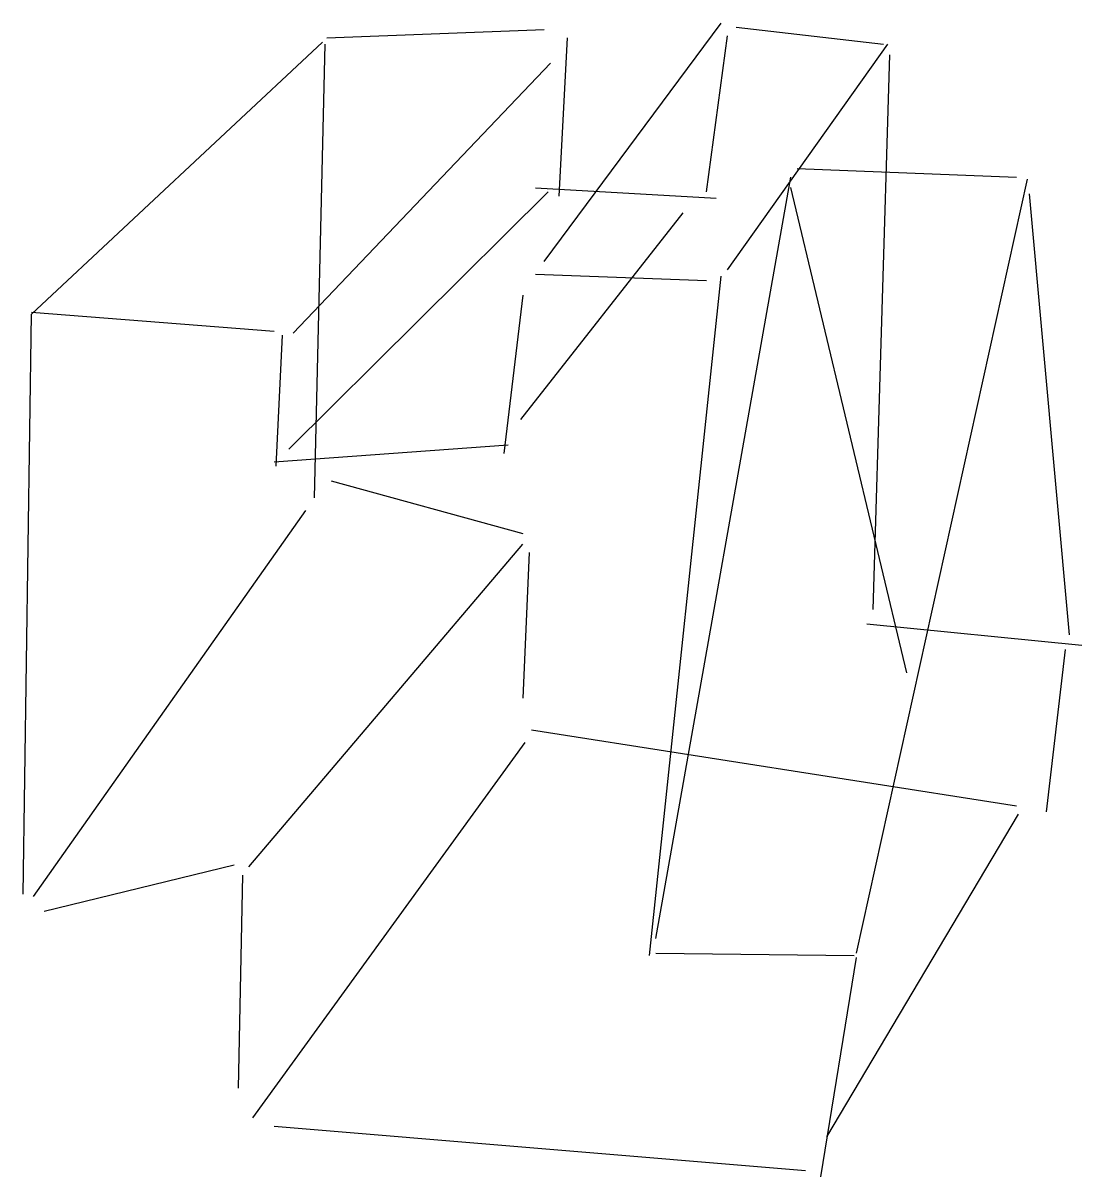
# Model space of a CAD drawing. Header units: metres. Extents: x -78 to 66, y -296 to -140.
import ezdxf

# ---------------------------------------------------------------- set-up
doc = ezdxf.new("R2010")
doc.units = ezdxf.units.M

msp = doc.modelspace()

# ---------------------------------------------------------------- linework, layer by layer
at = {"color": 0, "linetype": 'CONTINUOUS'}
for p, q in [((-36.440063, -141.616088), (-7.002208, -140.472871)), ((-7.002208, -171.911356), (17.005363, -139.615457)), ((19.005994, -140.187066), (39.012303, -142.473502)), ((-76.452681, -179.056467), (-37.011672, -142.187697)), ((-3.85836, -141.616088), (-5.001577, -163.05142)), ((15.004732, -162.479811), (17.862776, -141.330284)), ((-36.725868, -142.473502), (-38.15489, -203.921451)), ((17.862776, -173.054574), (39.583912, -142.473502)), ((-41.012934, -181.628707), (-6.144795, -145.045741)), ((37.583281, -219.069085), (39.869716, -143.902524)), ((27.294322, -159.335962), (57.017981, -160.47918)), ((8.145426, -263.654574), (26.436909, -160.47918)), ((58.447003, -160.764984), (35.296845, -265.655205)), ((-41.584543, -197.34795), (-6.430599, -162.479811)), ((-8.163553, -161.941632), (16.300269, -163.359824)), ((42.156151, -227.643218), (26.436909, -161.908202)), ((58.732808, -162.765615), (64.163091, -222.498738)), ((-10.146057, -193.346688), (11.860883, -165.337855)), ((-8.145426, -173.626183), (15.004732, -174.483596)), ((7.288013, -265.941009), (17.005363, -173.911987)), ((-9.860252, -176.484227), (-12.432492, -197.919558)), ((-77.595899, -257.652681), (-76.452681, -179.056467)), ((-76.452681, -178.770662), (-43.585174, -181.342902)), ((-43.299369, -199.634385), (-42.441956, -181.914511)), ((-43.585174, -199.062776), (-11.860883, -196.776341)), ((-35.868454, -201.635016), (-9.860252, -208.780126)), ((-76.166877, -257.938486), (-39.298107, -205.636278)), ((-47.014826, -253.937224), (-9.860252, -210.209148)), ((-9.002839, -211.352366), (-9.860252, -231.072871)), ((65.877918, -223.92776), (36.725868, -221.069716)), ((63.591483, -224.499369), (61.019243, -246.506309)), ((-8.717035, -235.359937), (57.017981, -245.648896)), ((-46.443218, -287.94795), (-9.574448, -237.074763)), ((31.295584, -290.520189), (57.303785, -246.792114)), ((-74.737855, -259.939117), (-49.015457, -253.65142)), ((-47.87224, -255.080442), (-48.443849, -283.946688)), ((8.145426, -265.655205), (35.011041, -265.941009)), ((35.296845, -266.226814), (30.43817, -295.950473)), ((-43.585174, -289.091167), (28.437539, -295.09306))]:
    msp.add_line(p, q, dxfattribs=at)

doc.saveas('drawing.dxf')
